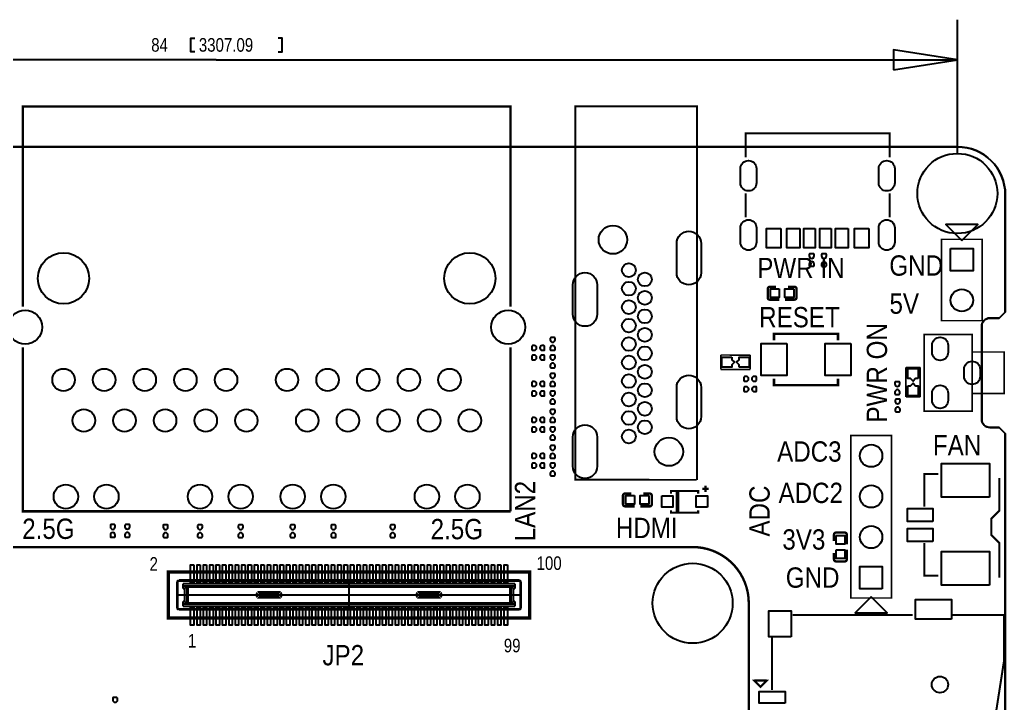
# Model space of a CAD drawing. Extents: x -5.9 to 88.8, y -7.5 to 73.4.
# Drawn here: x 27.2 to 88.8, y 30.6 to 73.4 of the extents above; entities that cross this region are included whole.
import ezdxf

# ---------------------------------------------------------------- set-up
doc = ezdxf.new("R2010")
doc.units = 0
for name, color, linetype in [('BG_DIMENSION', 85, 'CONTINUOUS'), ('BG_OUTLINE', 5, 'CONTINUOUS'), ('BG_SILKSCREEN_TOP', 142, 'CONTINUOUS'), ('PG_SILKSCREEN_TOP', 7, 'CONTINUOUS'), ('PIN_TOP', 96, 'CONTINUOUS')]:
    doc.layers.add(name, color=color, linetype=linetype)

msp = doc.modelspace()

# ---------------------------------------------------------------- linework, layer by layer
at = {"layer": 'BG_DIMENSION'}
for points in [[(85.803689, 65.002588), (85.803689, 73.36315)], [(38.130988, 71.363154), (37.881001, 71.363154), (37.881001, 72.213165), (38.130988, 72.213165)], [(43.348986, 71.363154), (43.598973, 71.363154), (43.598973, 72.213165), (43.348986, 72.213165)], [(81.803697, 70.238163), (85.803689, 70.863155), (81.803697, 71.488148), (81.803697, 70.238163)], [(39.463472, 70.863155), (1.803705, 70.863155)], [(39.463472, 70.863155), (85.803689, 70.863155)]]:
    msp.add_lwpolyline(points, dxfattribs=at)
at = {"layer": 'BG_OUTLINE'}
for points in [[(1.802994, -0.575996), (41.801009, -0.575996), (45.814005, -0.575996), (85.803994, -0.575996, 0.414214), (88.800991, 2.421001), (88.800991, 7.530795), (88.419991, 7.911795), (87.839017, 7.911795, -0.414214), (87.331017, 8.419795), (87.331017, 14.235786, -0.414214), (87.839017, 14.743786), (88.419991, 14.743786), (88.800991, 15.124786), (88.800991, 47.49988), (88.419991, 47.88088), (87.834597, 47.88088, -0.414214), (87.326597, 48.38888), (87.326597, 54.20487, -0.414214), (87.834597, 54.71287), (88.419991, 54.71287), (88.800991, 55.09387), (88.800991, 62.422989, 0.414176), (85.803994, 65.420011), (1.802994, 65.420011, 0.414175)], [(85.803994, 65.420011, -0.414176), (88.800991, 62.422989)], [(87.834597, 54.71287, 0.414214), (87.326597, 54.20487)], [(87.326597, 48.38888, 0.414214), (87.834597, 47.88088)]]:
    msp.add_lwpolyline(points, format="xyb", dxfattribs=at)
for points in [[(1.802994, 65.420011), (85.803994, 65.420011)], [(88.800991, 62.422989), (88.800991, 55.09387), (88.419991, 54.71287), (87.834597, 54.71287)], [(87.326597, 54.20487), (87.326597, 48.38888)], [(87.834597, 47.88088), (88.419991, 47.88088), (88.800991, 47.49988), (88.800991, 15.124786), (88.419991, 14.743786), (87.839017, 14.743786)]]:
    msp.add_lwpolyline(points, dxfattribs=at)
at = {"layer": 'PG_SILKSCREEN_TOP'}
for points, const_width in [([(57.872503, 55.431004), (57.872503, 67.939006), (27.372488, 67.939006), (27.372488, 55.431004)], 0.150012), ([(69.528411, 44.60179), (69.528411, 67.95709), (61.925708, 67.95709), (61.925708, 44.612204), (69.514212, 44.606388)], 0.119888), ([(81.566004, 64.758291), (81.566004, 66.258288), (72.565997, 66.258288), (72.565997, 64.758291)], 0.127), ([(72.565997, 61.008311), (72.565997, 62.508308)], 0.127), ([(81.566004, 61.008311), (81.566004, 62.508308)], 0.127), ([(69.528411, 61.201706), (69.528411, 44.60179)], 0.119888), ([(87.355223, 59.635517), (87.355223, 54.555517), (84.815223, 54.555517), (84.815223, 59.635517), (87.355223, 59.635517)], 0.099111), ([(74.07562, 56.667705), (74.473206, 56.667705)], 0.150012), ([(75.621413, 56.667705), (75.223726, 56.667705)], 0.150012), ([(73.94862, 55.994402), (73.94862, 56.540705)], 0.150012), ([(75.748413, 56.540705), (75.748413, 55.994402)], 0.150012), ([(74.07562, 55.867402), (74.673206, 55.867402)], 0.150012), ([(75.621413, 55.867402), (75.023726, 55.867402)], 0.150012), ([(78.342363, 53.329789), (78.342363, 53.729788), (74.342371, 53.729788), (74.342371, 53.329789)], 0.150089), ([(86.722737, 48.89688), (86.722737, 53.69687), (83.722743, 53.69687), (83.722743, 48.89688), (86.722737, 48.89688)], 0.100101), ([(27.372488, 52.891004), (27.372488, 42.639005), (57.872503, 42.639005)], 0.150012), ([(57.872503, 42.639005), (57.872503, 52.891004)], 0.150012), ([(71.011567, 52.407388), (71.011567, 51.507212)], 0.100101), ([(72.853372, 52.404289), (71.014361, 52.406906)], 0.100101), ([(72.856166, 51.507212), (72.856166, 52.407388)], 0.100101), ([(86.722737, 49.996877), (88.722733, 49.996877), (88.722733, 52.596872), (86.722737, 52.596872)], 0.100101), ([(71.009256, 51.507695), (72.858478, 51.507695)], 0.100101), ([(83.484263, 51.634644), (82.584087, 51.634644)], 0.100101), ([(82.584569, 51.636955), (82.584569, 49.787734)], 0.100101), ([(83.481164, 49.792839), (83.48378, 51.63185)], 0.100101), ([(78.342363, 50.929997), (78.342363, 50.529998), (74.342371, 50.529998), (74.342371, 50.929997)], 0.150089), ([(82.584087, 49.790045), (83.484263, 49.790045)], 0.100101), ([(57.872503, 42.999), (57.872503, 47.049004)], 0.150012), ([(79.141676, 37.219712), (79.141676, 47.379712), (81.681676, 47.379712), (81.681676, 37.219712), (79.141676, 37.219712)], 0.1), ([(83.731913, 42.937608), (83.731913, 44.969608), (84.620913, 44.969608)], 0.127), ([(88.430913, 38.492608), (88.430913, 40.651608), (87.922913, 41.159608), (87.922913, 42.175608), (88.430913, 42.683608), (88.430913, 44.715608)], 0.127), ([(65.027099, 43.750306), (65.42471, 43.750306)], 0.150012), ([(66.572892, 43.750306), (66.175204, 43.750306)], 0.150012), ([(67.899991, 43.750001), (67.899991, 43.899988), (69.599988, 43.899988), (69.599988, 43.750001)], 0.127), ([(68.250003, 43.850001), (68.250003, 42.599991), (68.350003, 42.599991), (68.350003, 43.850001), (68.250003, 43.850001)], 0.127), ([(69.85, 44.050001), (70.249999, 44.050001)], 0.150012), ([(70.05, 43.850001), (70.05, 44.25)], 0.150012), ([(64.900099, 43.077003), (64.900099, 43.623306)], 0.150012), ([(66.699892, 43.623306), (66.699892, 43.077003)], 0.150012), ([(65.027099, 42.950003), (65.62471, 42.950003)], 0.150012), ([(66.572892, 42.950003), (65.975205, 42.950003)], 0.150012), ([(69.599988, 42.699991), (69.599988, 42.550004), (67.899991, 42.550004), (67.899991, 42.699991)], 0.127), ([(78.219376, 41.308604), (78.765679, 41.308604)], 0.150012), ([(78.092376, 41.181604), (78.092376, 40.783916)], 0.150012), ([(78.892679, 41.181604), (78.892679, 40.583917)], 0.150012), ([(83.731913, 40.651608), (83.731913, 38.619608), (84.620913, 38.619608)], 0.127), ([(21.263, 40.404009), (69.263006, 40.404009)], 0.150012), ([(78.092376, 39.635811), (78.092376, 40.033397)], 0.150012), ([(78.892679, 39.635811), (78.892679, 40.233397)], 0.150012), ([(78.765679, 39.508811), (78.219376, 39.508811)], 0.150012), ([(59.070011, 38.850011), (59.070011, 35.970007), (36.470006, 35.970007), (36.470006, 38.850011), (59.070011, 38.850011)], 0.2), ([(37.010111, 38.235001), (37.060099, 38.284988)], 0.127), ([(37.010111, 38.235001), (37.010111, 36.584992)], 0.127), ([(37.060099, 38.284988), (37.109908, 38.335102)], 0.127), ([(37.060099, 36.535004), (37.060099, 38.284988)], 0.127), ([(37.060099, 38.284988), (58.479893, 38.284988)], 0.127), ([(58.430109, 38.335102), (37.109908, 38.335102)], 0.127), ([(47.770009, 38.335102), (47.770009, 36.48489)], 0.127), ([(58.430109, 38.335102), (58.479893, 38.284988)], 0.127), ([(58.479893, 38.284988), (58.479893, 36.535004)], 0.127), ([(58.479893, 38.284988), (58.529906, 38.235001)], 0.127), ([(58.529906, 38.235001), (58.529906, 36.584992)], 0.127), ([(58.140092, 38.124994), (37.3999, 38.124994)], 0.127), ([(37.3999, 37.810008), (37.3999, 38.124994)], 0.127), ([(37.3999, 37.974905), (58.140092, 37.974905)], 0.127), ([(37.3999, 37.810008), (37.500001, 37.810008)], 0.127), ([(37.500001, 37.01001), (37.500001, 37.810008)], 0.127), ([(37.534799, 37.810008), (37.500001, 37.810008)], 0.127), ([(37.534799, 37.974905), (37.534799, 37.810008)], 0.127), ([(37.639701, 37.974905), (37.639498, 37.974905)], 0.127), ([(37.640209, 37.974905), (37.639701, 37.974905)], 0.127), ([(37.640489, 37.974905), (37.640209, 37.974905)], 0.127), ([(37.640692, 37.9746), (37.640489, 37.974905)], 0.127), ([(37.640997, 37.974397), (37.640692, 37.9746)], 0.127), ([(37.6412, 37.974092), (37.640997, 37.974397)], 0.127), ([(37.6412, 36.8459), (37.6412, 37.974092)], 0.127), ([(37.643994, 37.971298), (37.6412, 37.974092)], 0.127), ([(37.648388, 37.967006), (37.643994, 37.971298)], 0.127), ([(37.654408, 37.96091), (37.648388, 37.967006)], 0.127), ([(37.661799, 37.953594), (37.654408, 37.96091)], 0.127), ([(37.670511, 37.944908), (37.661799, 37.953594)], 0.127), ([(37.679808, 37.93551), (37.670511, 37.944908)], 0.127), ([(37.689993, 37.9254), (37.679808, 37.93551)], 0.127), ([(37.700407, 37.915012), (37.689993, 37.9254)], 0.127), ([(37.700407, 37.915012), (57.83961, 37.915012)], 0.127), ([(37.700407, 36.905006), (37.700407, 37.915012)], 0.127), ([(43.461407, 37.58499), (42.078402, 37.58499)], 0.127), ([(52.078611, 37.58499), (53.46159, 37.58499)], 0.127), ([(57.83961, 37.915012), (57.849999, 37.9254)], 0.127), ([(57.83961, 37.915012), (57.83961, 36.905006)], 0.127), ([(57.849999, 37.9254), (57.860209, 37.93551)], 0.127), ([(57.860209, 37.93551), (57.869506, 37.944908)], 0.127), ([(57.869506, 37.944908), (57.878193, 37.953594)], 0.127), ([(57.878193, 37.953594), (57.885609, 37.96091)], 0.127), ([(57.885609, 37.96091), (57.891604, 37.967006)], 0.127), ([(57.891604, 37.967006), (57.895998, 37.971298)], 0.127), ([(57.895998, 37.971298), (57.898792, 37.974092)], 0.127), ([(57.898995, 37.974397), (57.898792, 37.974092)], 0.127), ([(57.898792, 37.974092), (57.898792, 36.8459)], 0.127), ([(57.8993, 37.9746), (57.898995, 37.974397)], 0.127), ([(57.899503, 37.974905), (57.8993, 37.9746)], 0.127), ([(57.899808, 37.974905), (57.899503, 37.974905)], 0.127), ([(57.900291, 37.974905), (57.899808, 37.974905)], 0.127), ([(57.900494, 37.974905), (57.900291, 37.974905)], 0.127), ([(58.005193, 37.810008), (58.005193, 37.974905)], 0.127), ([(58.005193, 37.810008), (58.039991, 37.810008)], 0.127), ([(58.039991, 37.810008), (58.039991, 37.01001)], 0.127), ([(58.039991, 37.810008), (58.140092, 37.810008)], 0.127), ([(58.140092, 37.810008), (58.140092, 38.124994)], 0.127), ([(58.479893, 37.410009), (37.010111, 37.410009)], 0.127), ([(37.500001, 37.01001), (37.3999, 37.01001)], 0.127), ([(37.3999, 36.694999), (37.3999, 37.01001)], 0.127), ([(37.500001, 37.01001), (37.534799, 37.01001)], 0.127), ([(37.534799, 37.01001), (37.534799, 36.845088)], 0.127), ([(43.461407, 37.235003), (42.078402, 37.235003)], 0.127), ([(42.127399, 37.459996), (43.412588, 37.459996)], 0.127), ([(42.127399, 37.359996), (43.412588, 37.359996)], 0.127), ([(52.078611, 37.235003), (53.46159, 37.235003)], 0.127), ([(53.412593, 37.459996), (52.127404, 37.459996)], 0.127), ([(53.412593, 37.359996), (52.127404, 37.359996)], 0.127), ([(58.005193, 37.01001), (58.005193, 36.845088)], 0.127), ([(58.005193, 37.01001), (58.039991, 37.01001)], 0.127), ([(58.039991, 37.01001), (58.140092, 37.01001)], 0.127), ([(58.140092, 37.01001), (58.140092, 36.694999)], 0.127), ([(72.762999, 36.90399), (72.762999, 3.904005)], 0.150012), ([(37.010111, 36.584992), (37.060099, 36.535004)], 0.127), ([(37.060099, 36.535004), (58.479893, 36.535004)], 0.127), ([(37.109908, 36.48489), (37.060099, 36.535004)], 0.127), ([(58.430109, 36.48489), (37.109908, 36.48489)], 0.127), ([(37.3999, 36.845088), (58.140092, 36.845088)], 0.127), ([(37.3999, 36.694999), (58.140092, 36.694999)], 0.127), ([(37.639498, 36.845088), (37.639701, 36.845088)], 0.127), ([(37.639701, 36.845088), (37.640209, 36.845088)], 0.127), ([(37.640209, 36.845088), (37.640489, 36.845088)], 0.127), ([(37.640489, 36.845088), (37.640692, 36.845392)], 0.127), ([(37.640692, 36.845392), (37.640997, 36.845596)], 0.127), ([(37.640997, 36.845596), (37.6412, 36.8459)], 0.127), ([(37.643994, 36.848694), (37.6412, 36.8459)], 0.127), ([(37.648388, 36.853012), (37.643994, 36.848694)], 0.127), ([(37.654408, 36.859108), (37.648388, 36.853012)], 0.127), ([(37.661799, 36.866398), (37.654408, 36.859108)], 0.127), ([(37.670511, 36.87511), (37.661799, 36.866398)], 0.127), ([(37.679808, 36.884508), (37.670511, 36.87511)], 0.127), ([(37.689993, 36.894592), (37.679808, 36.884508)], 0.127), ([(37.700407, 36.905006), (37.689993, 36.894592)], 0.127), ([(37.700407, 36.905006), (57.83961, 36.905006)], 0.127), ([(57.83961, 36.905006), (57.849999, 36.894592)], 0.127), ([(57.849999, 36.894592), (57.860209, 36.884508)], 0.127), ([(57.860209, 36.884508), (57.869506, 36.87511)], 0.127), ([(57.869506, 36.87511), (57.878193, 36.866398)], 0.127), ([(57.878193, 36.866398), (57.885609, 36.859108)], 0.127), ([(57.885609, 36.859108), (57.891604, 36.853012)], 0.127), ([(57.891604, 36.853012), (57.895998, 36.848694)], 0.127), ([(57.895998, 36.848694), (57.898792, 36.8459)], 0.127), ([(57.898792, 36.8459), (57.898995, 36.845596)], 0.127), ([(57.898995, 36.845596), (57.8993, 36.845392)], 0.127), ([(57.8993, 36.845392), (57.899503, 36.845088)], 0.127), ([(57.899503, 36.845088), (57.899808, 36.845088)], 0.127), ([(57.899808, 36.845088), (57.900291, 36.845088)], 0.127), ([(57.900291, 36.845088), (57.900494, 36.845088)], 0.127), ([(58.479893, 36.535004), (58.430109, 36.48489)], 0.127), ([(58.479893, 36.535004), (58.529906, 36.584992)], 0.127), ([(83.017208, 36.159999), (75.516588, 36.159999)], 0.127), ([(88.716993, 36.159999), (85.516593, 36.159999)], 0.127), ([(85.615704, 21.36201), (88.016004, 21.36201), (88.016004, 28.761004), (88.716993, 33.26191), (88.716993, 36.159999)], 0.127), ([(74.216108, 34.76051), (74.216108, 31.460999)], 0.127), ([(73.496195, 31.673089), (73.877195, 32.054089), (73.115195, 32.054089), (73.496195, 31.673089)], 0.127)]:
    msp.add_lwpolyline(points, dxfattribs=dict(at, const_width=const_width))
for points in [[(86.085223, 59.564422), (87.086008, 60.565132), (85.084412, 60.565132)], [(80.411676, 37.289715), (79.411678, 36.289717), (81.411674, 36.289717)], [(73.496195, 31.673089), (73.877195, 32.054089), (73.115195, 32.054089)]]:
    msp.add_lwpolyline(points, close=True, dxfattribs=at)
for points, const_width in [([(73.94862, 56.540705, -0.414253), (74.07562, 56.667705)], 0.150012), ([(75.621413, 56.667705, -0.414253), (75.748413, 56.540705)], 0.150012), ([(74.07562, 55.867402, -0.414331), (73.94862, 55.994402)], 0.150012), ([(75.748413, 55.994402, -0.414331), (75.621413, 55.867402)], 0.150012), ([(64.900099, 43.623306, -0.414242), (65.027099, 43.750306)], 0.150012), ([(66.572892, 43.750306, -0.414256), (66.699892, 43.623306)], 0.150012), ([(65.027099, 42.950003, -0.414327), (64.900099, 43.077003)], 0.150012), ([(66.699892, 43.077003, -0.414341), (66.572892, 42.950003)], 0.150012), ([(78.092376, 41.181604, -0.414253), (78.219376, 41.308604)], 0.150012), ([(78.765679, 41.308604, -0.414331), (78.892679, 41.181604)], 0.150012), ([(69.263006, 40.404009, -0.414219), (72.762999, 36.90399)], 0.150012), ([(78.219376, 39.508811, -0.414253), (78.092376, 39.635811)], 0.150012), ([(78.892679, 39.635811, -0.414331), (78.765679, 39.508811)], 0.150012), ([(42.035197, 37.560098, 0.268084), (42.035197, 37.259895)], 0.127), ([(42.078402, 37.58499, 0.125804), (42.054501, 37.578894)], 0.127), ([(43.485511, 37.578894, 0.126259), (43.461407, 37.58499)], 0.127), ([(43.50479, 37.259895, 0.26811), (43.50479, 37.560098)], 0.127), ([(52.035202, 37.560098, 0.268105), (52.035202, 37.259895)], 0.127), ([(52.078611, 37.58499, 0.126266), (52.054506, 37.578894)], 0.127), ([(53.485491, 37.578894, 0.125808), (53.46159, 37.58499)], 0.127), ([(53.504795, 37.259895, 0.268089), (53.504795, 37.560098)], 0.127), ([(42.054501, 37.241099, 0.125792), (42.078402, 37.235003)], 0.127), ([(42.127399, 37.459996, 0.14596), (42.127399, 37.359996)], 0.127), ([(43.412588, 37.359996, 0.145984), (43.412588, 37.459996)], 0.127), ([(43.461407, 37.235003, 0.126247), (43.485511, 37.241099)], 0.127), ([(52.054506, 37.241099, 0.126254), (52.078611, 37.235003)], 0.127), ([(52.127404, 37.459996, 0.145979), (52.127404, 37.359996)], 0.127), ([(53.412593, 37.359996, 0.145964), (53.412593, 37.459996)], 0.127), ([(53.46159, 37.235003, 0.125795), (53.485491, 37.241099)], 0.127)]:
    msp.add_lwpolyline(points, format="xyb", dxfattribs=dict(at, const_width=const_width))
at = {"layer": 'PIN_TOP'}
for points in [[(72.245982, 63.158307), (72.245982, 64.058305, -1), (73.24598, 64.058305), (73.24598, 63.158307, -1)], [(80.885995, 63.158307), (80.885995, 64.058305, -1), (81.885993, 64.058305), (81.885993, 63.158307, -1)], [(72.245982, 59.458314), (72.245982, 60.358312, -1), (73.24598, 60.358312), (73.24598, 59.458314, -1)], [(80.885995, 59.458314), (80.885995, 60.358312, -1), (81.885993, 60.358312), (81.885993, 59.458314, -1)], [(68.256201, 57.550507), (68.256201, 59.379307, -1), (69.780201, 59.379307), (69.780201, 57.550507, -1)], [(76.847421, 58.59714), (76.847421, 58.69874, 0.375947), (76.799008, 58.741132), (76.583108, 58.741132, 0.364938), (76.547396, 58.69874), (76.547396, 58.59714, 0.999502)], [(77.614983, 58.59272), (77.614983, 58.69432, 0.375947), (77.566571, 58.736713), (77.350671, 58.736713, 0.364938), (77.314958, 58.69432), (77.314958, 58.59272, 0.999502)], [(76.547396, 58.096963), (76.547396, 57.995363, 0.375947), (76.595808, 57.95297), (76.811708, 57.95297, 0.364938), (76.847421, 57.995363), (76.847421, 58.096963, 0.999502)], [(77.314958, 58.092543), (77.314958, 57.990943, 0.375947), (77.363371, 57.948551), (77.579271, 57.948551, 0.364938), (77.614983, 57.990943), (77.614983, 58.092543, 0.999502)], [(61.761395, 54.963492), (61.761395, 56.792292, -1), (63.285395, 56.792292), (63.285395, 54.963492, -1)], [(59.349919, 53.000021), (59.248319, 53.000021, 0.375947), (59.205927, 52.951609), (59.205927, 52.735709, 0.364938), (59.248319, 52.699996), (59.349919, 52.699996, 0.999502)], [(59.850096, 52.699996), (59.951696, 52.699996, 0.375947), (59.994089, 52.748409), (59.994089, 52.964309, 0.364938), (59.951696, 53.000021), (59.850096, 53.000021, 0.999502)], [(60.650018, 53.350084), (60.650018, 53.451684, 0.375947), (60.601606, 53.494076), (60.385706, 53.494076, 0.364938), (60.349994, 53.451684), (60.349994, 53.350084, 0.999502)], [(60.349994, 52.849907), (60.349994, 52.748307, 0.375947), (60.398406, 52.705914), (60.614306, 52.705914, 0.364938), (60.650018, 52.748307), (60.650018, 52.849907, 0.999502)], [(85.22274, 53.02203), (85.22274, 52.571917, -1), (84.222742, 52.571917), (84.222742, 53.02203, -1)], [(59.349919, 52.400022), (59.248319, 52.400022, 0.375947), (59.205927, 52.35161), (59.205927, 52.13571, 0.364938), (59.248319, 52.099997), (59.349919, 52.099997, 0.999502)], [(59.850096, 52.099997), (59.951696, 52.099997, 0.375947), (59.994089, 52.14841), (59.994089, 52.36431, 0.364938), (59.951696, 52.400022), (59.850096, 52.400022, 0.999502)], [(60.650018, 52.250086), (60.650018, 52.351686, 0.375947), (60.601606, 52.394079), (60.385706, 52.394079, 0.364938), (60.349994, 52.351686), (60.349994, 52.250086, 0.999502)], [(60.349994, 51.749909), (60.349994, 51.648309, 0.375947), (60.398406, 51.605917), (60.614306, 51.605917, 0.364938), (60.650018, 51.648309), (60.650018, 51.749909, 0.999502)], [(87.222736, 51.521931), (87.222736, 51.071818, -1), (86.222738, 51.071818), (86.222738, 51.521931, -1)], [(60.650018, 51.100101), (60.650018, 51.201701, 0.375947), (60.601606, 51.244094), (60.385706, 51.244094, 0.364938), (60.349994, 51.201701), (60.349994, 51.100101, 0.999502)], [(68.256201, 48.555605), (68.256201, 50.384405, -1), (69.780201, 50.384405), (69.780201, 48.555605, -1)], [(59.349919, 50.750013), (59.248319, 50.750013, 0.375947), (59.205927, 50.7016), (59.205927, 50.4857, 0.364938), (59.248319, 50.449988), (59.349919, 50.449988, 0.999502)], [(59.850096, 50.449988), (59.951696, 50.449988, 0.375947), (59.994089, 50.4984), (59.994089, 50.7143, 0.364938), (59.951696, 50.750013), (59.850096, 50.750013, 0.999502)], [(60.349994, 50.599924), (60.349994, 50.498324, 0.375947), (60.398406, 50.455932), (60.614306, 50.455932, 0.364938), (60.650018, 50.498324), (60.650018, 50.599924, 0.999502)], [(72.600033, 51.0683), (72.498433, 51.0683, 0.375947), (72.45604, 51.019888), (72.45604, 50.803988, 0.364938), (72.498433, 50.768275), (72.600033, 50.768275, 0.999502)], [(73.100209, 50.768275), (73.201809, 50.768275, 0.375947), (73.244202, 50.816688), (73.244202, 51.032588, 0.364938), (73.201809, 51.0683), (73.100209, 51.0683, 0.999502)], [(82.204128, 50.593142), (82.204128, 50.694742, 0.375947), (82.155716, 50.737135), (81.939816, 50.737135, 0.364938), (81.904103, 50.694742), (81.904103, 50.593142, 0.999502)], [(59.349919, 50.150014), (59.248319, 50.150014, 0.375947), (59.205927, 50.101602), (59.205927, 49.885702, 0.364938), (59.248319, 49.849989), (59.349919, 49.849989, 0.999502)], [(59.850096, 49.849989), (59.951696, 49.849989, 0.375947), (59.994089, 49.898402), (59.994089, 50.114302, 0.364938), (59.951696, 50.150014), (59.850096, 50.150014, 0.999502)], [(60.650018, 50.000078), (60.650018, 50.101678, 0.375947), (60.601606, 50.14407), (60.385706, 50.14407, 0.364938), (60.349994, 50.101678), (60.349994, 50.000078, 0.999502)], [(72.607145, 50.422023), (72.505545, 50.422023, 0.375947), (72.463152, 50.37361), (72.463152, 50.15771, 0.364938), (72.505545, 50.121998), (72.607145, 50.121998, 0.999502)], [(73.107321, 50.121998), (73.208921, 50.121998, 0.375947), (73.251314, 50.17041), (73.251314, 50.38631, 0.364938), (73.208921, 50.422023), (73.107321, 50.422023, 0.999502)], [(81.904103, 50.092966), (81.904103, 49.991366, 0.375947), (81.952516, 49.948973), (82.168416, 49.948973, 0.364938), (82.204128, 49.991366), (82.204128, 50.092966, 0.999502)], [(85.22274, 50.021833), (85.22274, 49.571719, -1), (84.222742, 49.571719), (84.222742, 50.021833, -1)], [(60.349994, 49.499901), (60.349994, 49.398301, 0.375947), (60.398406, 49.355908), (60.614306, 49.355908, 0.364938), (60.650018, 49.398301), (60.650018, 49.499901, 0.999502)], [(82.218352, 49.506581), (82.218352, 49.608181, 0.375947), (82.16994, 49.650574), (81.95404, 49.650574, 0.364938), (81.918327, 49.608181), (81.918327, 49.506581, 0.999502)], [(60.650018, 48.850093), (60.650018, 48.951693, 0.375947), (60.601606, 48.994085), (60.385706, 48.994085, 0.364938), (60.349994, 48.951693), (60.349994, 48.850093, 0.999502)], [(81.918327, 49.006404), (81.918327, 48.904804, 0.375947), (81.96674, 48.862412), (82.18264, 48.862412, 0.364938), (82.218352, 48.904804), (82.218352, 49.006404, 0.999502)], [(59.349919, 48.500005), (59.248319, 48.500005, 0.375947), (59.205927, 48.451592), (59.205927, 48.235692, 0.364938), (59.248319, 48.19998), (59.349919, 48.19998, 0.999502)], [(59.850096, 48.19998), (59.951696, 48.19998, 0.375947), (59.994089, 48.248392), (59.994089, 48.464292, 0.364938), (59.951696, 48.500005), (59.850096, 48.500005, 0.999502)], [(60.349994, 48.349916), (60.349994, 48.248316, 0.375947), (60.398406, 48.205923), (60.614306, 48.205923, 0.364938), (60.650018, 48.248316), (60.650018, 48.349916, 0.999502)], [(59.349919, 47.900006), (59.248319, 47.900006, 0.375947), (59.205927, 47.851593), (59.205927, 47.635693, 0.364938), (59.248319, 47.599981), (59.349919, 47.599981, 0.999502)], [(59.850096, 47.599981), (59.951696, 47.599981, 0.375947), (59.994089, 47.648393), (59.994089, 47.864293, 0.364938), (59.951696, 47.900006), (59.850096, 47.900006, 0.999502)], [(60.650018, 47.750095), (60.650018, 47.851695, 0.375947), (60.601606, 47.894088), (60.385706, 47.894088, 0.364938), (60.349994, 47.851695), (60.349994, 47.750095, 0.999502)], [(61.761599, 45.449896), (61.761599, 47.278696, -1), (63.285599, 47.278696), (63.285599, 45.449896, -1)], [(60.349994, 47.249918), (60.349994, 47.148318, 0.375947), (60.398406, 47.105926), (60.614306, 47.105926, 0.364938), (60.650018, 47.148318), (60.650018, 47.249918, 0.999502)], [(59.349919, 46.250022), (59.248319, 46.250022, 0.375947), (59.205927, 46.201609), (59.205927, 45.985709, 0.364938), (59.248319, 45.949997), (59.349919, 45.949997, 0.999502)], [(59.850096, 45.949997), (59.951696, 45.949997, 0.375947), (59.994089, 45.998409), (59.994089, 46.214309, 0.364938), (59.951696, 46.250022), (59.850096, 46.250022, 0.999502)], [(60.650018, 46.600085), (60.650018, 46.701685, 0.375947), (60.601606, 46.744077), (60.385706, 46.744077, 0.364938), (60.349994, 46.701685), (60.349994, 46.600085, 0.999502)], [(60.349994, 46.099908), (60.349994, 45.998308, 0.375947), (60.398406, 45.955915), (60.614306, 45.955915, 0.364938), (60.650018, 45.998308), (60.650018, 46.099908, 0.999502)], [(59.349919, 45.650023), (59.248319, 45.650023, 0.375947), (59.205927, 45.601611), (59.205927, 45.385711, 0.364938), (59.248319, 45.349998), (59.349919, 45.349998, 0.999502)], [(59.850096, 45.349998), (59.951696, 45.349998, 0.375947), (59.994089, 45.398411), (59.994089, 45.614311, 0.364938), (59.951696, 45.650023), (59.850096, 45.650023, 0.999502)], [(60.650018, 45.500087), (60.650018, 45.601687, 0.375947), (60.601606, 45.644079), (60.385706, 45.644079, 0.364938), (60.349994, 45.601687), (60.349994, 45.500087, 0.999502)], [(60.349994, 44.99991), (60.349994, 44.89831, 0.375947), (60.398406, 44.855917), (60.614306, 44.855917, 0.364938), (60.650018, 44.89831), (60.650018, 44.99991, 0.999502)], [(33.149438, 41.662299), (33.149438, 41.763899, 0.375947), (33.101026, 41.806292), (32.885126, 41.806292, 0.364938), (32.849414, 41.763899), (32.849414, 41.662299, 0.999502)], [(32.849414, 41.162122), (32.849414, 41.060522, 0.375947), (32.897826, 41.01813), (33.113726, 41.01813, 0.364938), (33.149438, 41.060522), (33.149438, 41.162122, 0.999502)], [(34.062137, 41.672891), (34.062137, 41.774491, 0.375947), (34.013724, 41.816884), (33.797824, 41.816884, 0.364938), (33.762112, 41.774491), (33.762112, 41.672891, 0.999502)], [(33.762112, 41.172714), (33.762112, 41.071114, 0.375947), (33.810524, 41.028722), (34.026424, 41.028722, 0.364938), (34.062137, 41.071114), (34.062137, 41.172714, 0.999502)], [(36.450016, 41.650082), (36.450016, 41.751682, 0.375947), (36.401604, 41.794074), (36.185704, 41.794074, 0.364938), (36.149991, 41.751682), (36.149991, 41.650082, 0.999502)], [(36.149991, 41.149905), (36.149991, 41.048305, 0.375947), (36.198404, 41.005912), (36.414304, 41.005912, 0.364938), (36.450016, 41.048305), (36.450016, 41.149905, 0.999502)], [(38.600024, 41.650082), (38.600024, 41.751682, 0.375947), (38.551612, 41.794074), (38.335712, 41.794074, 0.364938), (38.3, 41.751682), (38.3, 41.650082, 0.999502)], [(38.3, 41.149905), (38.3, 41.048305, 0.375947), (38.348412, 41.005912), (38.564312, 41.005912, 0.364938), (38.600024, 41.048305), (38.600024, 41.149905, 0.999502)], [(41.150007, 41.650082), (41.150007, 41.751682, 0.375947), (41.101594, 41.794074), (40.885694, 41.794074, 0.364938), (40.849982, 41.751682), (40.849982, 41.650082, 0.999502)], [(40.849982, 41.149905), (40.849982, 41.048305, 0.375947), (40.898394, 41.005912), (41.114294, 41.005912, 0.364938), (41.150007, 41.048305), (41.150007, 41.149905, 0.999502)], [(44.400013, 41.650082), (44.400013, 41.751682, 0.375947), (44.3516, 41.794074), (44.1357, 41.794074, 0.364938), (44.099988, 41.751682), (44.099988, 41.650082, 0.999502)], [(44.099988, 41.149905), (44.099988, 41.048305, 0.375947), (44.1484, 41.005912), (44.3643, 41.005912, 0.364938), (44.400013, 41.048305), (44.400013, 41.149905, 0.999502)], [(46.95002, 41.650082), (46.95002, 41.751682, 0.375947), (46.901608, 41.794074), (46.685708, 41.794074, 0.364938), (46.649996, 41.751682), (46.649996, 41.650082, 0.999502)], [(46.649996, 41.149905), (46.649996, 41.048305, 0.375947), (46.698408, 41.005912), (46.914308, 41.005912, 0.364938), (46.95002, 41.048305), (46.95002, 41.149905, 0.999502)], [(50.650013, 41.650082), (50.650013, 41.751682, 0.375947), (50.601601, 41.794074), (50.385701, 41.794074, 0.364938), (50.349988, 41.751682), (50.349988, 41.650082, 0.999502)], [(50.349988, 41.149905), (50.349988, 41.048305, 0.375947), (50.398401, 41.005912), (50.614301, 41.005912, 0.364938), (50.650013, 41.048305), (50.650013, 41.149905, 0.999502)], [(33.30001, 30.850078), (33.30001, 30.951678, 0.375947), (33.251597, 30.994071), (33.035697, 30.994071, 0.364938), (32.999985, 30.951678), (32.999985, 30.850078, 0.999502)]]:
    msp.add_lwpolyline(points, format="xyb", close=True, dxfattribs=at)
for points in [[(74.76598, 60.308312), (74.76598, 59.108315), (73.865981, 59.108315), (73.865981, 60.308312)], [(75.945975, 60.308312), (75.945975, 59.108315), (75.145976, 59.108315), (75.145976, 60.308312)], [(76.915988, 60.308312), (76.915988, 59.108315), (76.215989, 59.108315), (76.215989, 60.308312)], [(77.915986, 60.308312), (77.915986, 59.108315), (77.215987, 59.108315), (77.215987, 60.308312)], [(78.985999, 60.308312), (78.985999, 59.108315), (78.186001, 59.108315), (78.186001, 60.308312)], [(80.265994, 60.308312), (80.265994, 59.108315), (79.365996, 59.108315), (79.365996, 60.308312)], [(85.385224, 59.065516), (86.785221, 59.065516), (86.785221, 57.665518), (85.385224, 57.665518)], [(74.673435, 56.542407), (74.673435, 55.992395), (74.123423, 55.992395), (74.123423, 56.542407)], [(75.573611, 56.542407), (75.573611, 55.992395), (75.023599, 55.992395), (75.023599, 56.542407)], [(75.142319, 53.129891), (75.142319, 51.129895), (73.542423, 51.129895), (73.542423, 53.129891)], [(79.142311, 53.129891), (79.142311, 51.129895), (77.542415, 51.129895), (77.542415, 53.129891)], [(71.710677, 52.275308), (71.710677, 52.116304), (71.869681, 51.9573), (71.710677, 51.798296), (71.710677, 51.639292), (71.075677, 51.639292), (71.075677, 52.275308)], [(72.157057, 51.639292), (72.157057, 51.798296), (71.998053, 51.9573), (72.157057, 52.116304), (72.157057, 52.275308), (72.792057, 52.275308), (72.792057, 51.639292)], [(83.352183, 50.935534), (83.193179, 50.935534), (83.034175, 50.77653), (82.875171, 50.935534), (82.716167, 50.935534), (82.716167, 51.570534), (83.352183, 51.570534)], [(82.716167, 50.489155), (82.875171, 50.489155), (83.034175, 50.648159), (83.193179, 50.489155), (83.352183, 50.489155), (83.352183, 49.854155), (82.716167, 49.854155)], [(87.812804, 43.529669), (84.81281, 43.529669), (84.81281, 45.629766), (87.812804, 45.629766)], [(65.624913, 43.625008), (65.624913, 43.074996), (65.074902, 43.074996), (65.074902, 43.625008)], [(66.525089, 43.625008), (66.525089, 43.074996), (65.975078, 43.074996), (65.975078, 43.625008)], [(67.324999, 43.600002), (68.024997, 43.600002), (68.024997, 42.900003), (67.324999, 42.900003)], [(70.175006, 42.900003), (69.475007, 42.900003), (69.475007, 43.600002), (70.175006, 43.600002)], [(84.278013, 42.009466), (82.677813, 42.009466), (82.677813, 42.809566), (84.278013, 42.809566)], [(84.278013, 40.759558), (82.677813, 40.759558), (82.677813, 41.559658), (84.278013, 41.559658)], [(78.217674, 41.133801), (78.767686, 41.133801), (78.767686, 40.58379), (78.217674, 40.58379)], [(78.217674, 40.233625), (78.767686, 40.233625), (78.767686, 39.683614), (78.217674, 39.683614)], [(87.812804, 38.029553), (84.81281, 38.029553), (84.81281, 40.12965), (87.812804, 40.12965)], [(38.069901, 39.300023), (38.069901, 38.16002), (37.869901, 38.16002), (37.869901, 39.300023)], [(38.4699, 39.300023), (38.4699, 38.16002), (38.269901, 38.16002), (38.269901, 39.300023)], [(38.869899, 39.300023), (38.869899, 38.16002), (38.6699, 38.16002), (38.6699, 39.300023)], [(39.269899, 39.300023), (39.269899, 38.16002), (39.069899, 38.16002), (39.069899, 39.300023)], [(39.669898, 39.300023), (39.669898, 38.16002), (39.469898, 38.16002), (39.469898, 39.300023)], [(40.069897, 39.300023), (40.069897, 38.16002), (39.869897, 38.16002), (39.869897, 39.300023)], [(40.469896, 39.300023), (40.469896, 38.16002), (40.269897, 38.16002), (40.269897, 39.300023)], [(40.869921, 39.300023), (40.869921, 38.16002), (40.669921, 38.16002), (40.669921, 39.300023)], [(41.26992, 39.300023), (41.26992, 38.16002), (41.06992, 38.16002), (41.06992, 39.300023)], [(41.669919, 39.300023), (41.669919, 38.16002), (41.46992, 38.16002), (41.46992, 39.300023)], [(42.069918, 39.300023), (42.069918, 38.16002), (41.869919, 38.16002), (41.869919, 39.300023)], [(42.469918, 39.300023), (42.469918, 38.16002), (42.269918, 38.16002), (42.269918, 39.300023)], [(42.869917, 39.300023), (42.869917, 38.16002), (42.669917, 38.16002), (42.669917, 39.300023)], [(43.269916, 39.300023), (43.269916, 38.16002), (43.069916, 38.16002), (43.069916, 39.300023)], [(43.669915, 39.300023), (43.669915, 38.16002), (43.469916, 38.16002), (43.469916, 39.300023)], [(44.069914, 39.300023), (44.069914, 38.16002), (43.869915, 38.16002), (43.869915, 39.300023)], [(44.469914, 39.300023), (44.469914, 38.16002), (44.269914, 38.16002), (44.269914, 39.300023)], [(44.869913, 39.300023), (44.869913, 38.16002), (44.669913, 38.16002), (44.669913, 39.300023)], [(45.269912, 39.300023), (45.269912, 38.16002), (45.069912, 38.16002), (45.069912, 39.300023)], [(45.669911, 39.300023), (45.669911, 38.16002), (45.469912, 38.16002), (45.469912, 39.300023)], [(46.06991, 39.300023), (46.06991, 38.16002), (45.869911, 38.16002), (45.869911, 39.300023)], [(46.46991, 39.300023), (46.46991, 38.16002), (46.26991, 38.16002), (46.26991, 39.300023)], [(46.869909, 39.300023), (46.869909, 38.16002), (46.669909, 38.16002), (46.669909, 39.300023)], [(47.269908, 39.300023), (47.269908, 38.16002), (47.069908, 38.16002), (47.069908, 39.300023)], [(47.669907, 39.300023), (47.669907, 38.16002), (47.469908, 38.16002), (47.469908, 39.300023)], [(48.069906, 39.300023), (48.069906, 38.16002), (47.869907, 38.16002), (47.869907, 39.300023)], [(48.469906, 39.300023), (48.469906, 38.16002), (48.269906, 38.16002), (48.269906, 39.300023)], [(48.869905, 39.300023), (48.869905, 38.16002), (48.669905, 38.16002), (48.669905, 39.300023)], [(49.269904, 39.300023), (49.269904, 38.16002), (49.069904, 38.16002), (49.069904, 39.300023)], [(49.669903, 39.300023), (49.669903, 38.16002), (49.469904, 38.16002), (49.469904, 39.300023)], [(50.069902, 39.300023), (50.069902, 38.16002), (49.869903, 38.16002), (49.869903, 39.300023)], [(50.469902, 39.300023), (50.469902, 38.16002), (50.269902, 38.16002), (50.269902, 39.300023)], [(50.869901, 39.300023), (50.869901, 38.16002), (50.669901, 38.16002), (50.669901, 39.300023)], [(51.2699, 39.300023), (51.2699, 38.16002), (51.0699, 38.16002), (51.0699, 39.300023)], [(51.669899, 39.300023), (51.669899, 38.16002), (51.4699, 38.16002), (51.4699, 39.300023)], [(52.069898, 39.300023), (52.069898, 38.16002), (51.869899, 38.16002), (51.869899, 39.300023)], [(52.469898, 39.300023), (52.469898, 38.16002), (52.269898, 38.16002), (52.269898, 39.300023)], [(52.869897, 39.300023), (52.869897, 38.16002), (52.669897, 38.16002), (52.669897, 39.300023)], [(53.269896, 39.300023), (53.269896, 38.16002), (53.069896, 38.16002), (53.069896, 39.300023)], [(53.669921, 39.300023), (53.669921, 38.16002), (53.469921, 38.16002), (53.469921, 39.300023)], [(54.06992, 39.300023), (54.06992, 38.16002), (53.86992, 38.16002), (53.86992, 39.300023)], [(54.469919, 39.300023), (54.469919, 38.16002), (54.269919, 38.16002), (54.269919, 39.300023)], [(54.869918, 39.300023), (54.869918, 38.16002), (54.669919, 38.16002), (54.669919, 39.300023)], [(55.269917, 39.300023), (55.269917, 38.16002), (55.069918, 38.16002), (55.069918, 39.300023)], [(55.669917, 39.300023), (55.669917, 38.16002), (55.469917, 38.16002), (55.469917, 39.300023)], [(56.069916, 39.300023), (56.069916, 38.16002), (55.869916, 38.16002), (55.869916, 39.300023)], [(56.469915, 39.300023), (56.469915, 38.16002), (56.269915, 38.16002), (56.269915, 39.300023)], [(56.869914, 39.300023), (56.869914, 38.16002), (56.669915, 38.16002), (56.669915, 39.300023)], [(57.269913, 39.300023), (57.269913, 38.16002), (57.069914, 38.16002), (57.069914, 39.300023)], [(57.669913, 39.300023), (57.669913, 38.16002), (57.469913, 38.16002), (57.469913, 39.300023)], [(81.111674, 37.789714), (79.711677, 37.789714), (79.711677, 39.189711), (81.111674, 39.189711)], [(85.432697, 35.900995), (83.1977, 35.900995), (83.1977, 37.119992), (85.432697, 37.119992)], [(38.069901, 36.659998), (38.069901, 35.519995), (37.869901, 35.519995), (37.869901, 36.659998)], [(38.4699, 36.659998), (38.4699, 35.519995), (38.269901, 35.519995), (38.269901, 36.659998)], [(38.869899, 36.659998), (38.869899, 35.519995), (38.6699, 35.519995), (38.6699, 36.659998)], [(39.269899, 36.659998), (39.269899, 35.519995), (39.069899, 35.519995), (39.069899, 36.659998)], [(39.669898, 36.659998), (39.669898, 35.519995), (39.469898, 35.519995), (39.469898, 36.659998)], [(40.069897, 36.659998), (40.069897, 35.519995), (39.869897, 35.519995), (39.869897, 36.659998)], [(40.469896, 36.659998), (40.469896, 35.519995), (40.269897, 35.519995), (40.269897, 36.659998)], [(40.869921, 36.659998), (40.869921, 35.519995), (40.669921, 35.519995), (40.669921, 36.659998)], [(41.26992, 36.659998), (41.26992, 35.519995), (41.06992, 35.519995), (41.06992, 36.659998)], [(41.669919, 36.659998), (41.669919, 35.519995), (41.46992, 35.519995), (41.46992, 36.659998)], [(42.069918, 36.659998), (42.069918, 35.519995), (41.869919, 35.519995), (41.869919, 36.659998)], [(42.469918, 36.659998), (42.469918, 35.519995), (42.269918, 35.519995), (42.269918, 36.659998)], [(42.869917, 36.659998), (42.869917, 35.519995), (42.669917, 35.519995), (42.669917, 36.659998)], [(43.269916, 36.659998), (43.269916, 35.519995), (43.069916, 35.519995), (43.069916, 36.659998)], [(43.669915, 36.659998), (43.669915, 35.519995), (43.469916, 35.519995), (43.469916, 36.659998)], [(44.069914, 36.659998), (44.069914, 35.519995), (43.869915, 35.519995), (43.869915, 36.659998)], [(44.469914, 36.659998), (44.469914, 35.519995), (44.269914, 35.519995), (44.269914, 36.659998)], [(44.869913, 36.659998), (44.869913, 35.519995), (44.669913, 35.519995), (44.669913, 36.659998)], [(45.269912, 36.659998), (45.269912, 35.519995), (45.069912, 35.519995), (45.069912, 36.659998)], [(45.669911, 36.659998), (45.669911, 35.519995), (45.469912, 35.519995), (45.469912, 36.659998)], [(46.06991, 36.659998), (46.06991, 35.519995), (45.869911, 35.519995), (45.869911, 36.659998)], [(46.46991, 36.659998), (46.46991, 35.519995), (46.26991, 35.519995), (46.26991, 36.659998)], [(46.869909, 36.659998), (46.869909, 35.519995), (46.669909, 35.519995), (46.669909, 36.659998)], [(47.269908, 36.659998), (47.269908, 35.519995), (47.069908, 35.519995), (47.069908, 36.659998)], [(47.669907, 36.659998), (47.669907, 35.519995), (47.469908, 35.519995), (47.469908, 36.659998)], [(48.069906, 36.659998), (48.069906, 35.519995), (47.869907, 35.519995), (47.869907, 36.659998)], [(48.469906, 36.659998), (48.469906, 35.519995), (48.269906, 35.519995), (48.269906, 36.659998)], [(48.869905, 36.659998), (48.869905, 35.519995), (48.669905, 35.519995), (48.669905, 36.659998)], [(49.269904, 36.659998), (49.269904, 35.519995), (49.069904, 35.519995), (49.069904, 36.659998)], [(49.669903, 36.659998), (49.669903, 35.519995), (49.469904, 35.519995), (49.469904, 36.659998)], [(50.069902, 36.659998), (50.069902, 35.519995), (49.869903, 35.519995), (49.869903, 36.659998)], [(50.469902, 36.659998), (50.469902, 35.519995), (50.269902, 35.519995), (50.269902, 36.659998)], [(50.869901, 36.659998), (50.869901, 35.519995), (50.669901, 35.519995), (50.669901, 36.659998)], [(51.2699, 36.659998), (51.2699, 35.519995), (51.0699, 35.519995), (51.0699, 36.659998)], [(51.669899, 36.659998), (51.669899, 35.519995), (51.4699, 35.519995), (51.4699, 36.659998)], [(52.069898, 36.659998), (52.069898, 35.519995), (51.869899, 35.519995), (51.869899, 36.659998)], [(52.469898, 36.659998), (52.469898, 35.519995), (52.269898, 35.519995), (52.269898, 36.659998)], [(52.869897, 36.659998), (52.869897, 35.519995), (52.669897, 35.519995), (52.669897, 36.659998)], [(53.269896, 36.659998), (53.269896, 35.519995), (53.069896, 35.519995), (53.069896, 36.659998)], [(53.669921, 36.659998), (53.669921, 35.519995), (53.469921, 35.519995), (53.469921, 36.659998)], [(54.06992, 36.659998), (54.06992, 35.519995), (53.86992, 35.519995), (53.86992, 36.659998)], [(54.469919, 36.659998), (54.469919, 35.519995), (54.269919, 35.519995), (54.269919, 36.659998)], [(54.869918, 36.659998), (54.869918, 35.519995), (54.669919, 35.519995), (54.669919, 36.659998)], [(55.269917, 36.659998), (55.269917, 35.519995), (55.069918, 35.519995), (55.069918, 36.659998)], [(55.669917, 36.659998), (55.669917, 35.519995), (55.469917, 35.519995), (55.469917, 36.659998)], [(56.069916, 36.659998), (56.069916, 35.519995), (55.869916, 35.519995), (55.869916, 36.659998)], [(56.469915, 36.659998), (56.469915, 35.519995), (56.269915, 35.519995), (56.269915, 36.659998)], [(56.869914, 36.659998), (56.869914, 35.519995), (56.669915, 35.519995), (56.669915, 36.659998)], [(57.269913, 36.659998), (57.269913, 35.519995), (57.069914, 35.519995), (57.069914, 36.659998)], [(57.669913, 36.659998), (57.669913, 35.519995), (57.469913, 35.519995), (57.469913, 36.659998)], [(75.414988, 34.798406), (74.017988, 34.798406), (74.017988, 36.424413), (75.414988, 36.424413)], [(75.029085, 30.655895), (73.403079, 30.655895), (73.403079, 31.366892), (75.029085, 31.366892)]]:
    msp.add_lwpolyline(points, close=True, dxfattribs=at)
for centre, radius in [((85.803689, 62.502593), 2.499995), ((64.268096, 59.610396), 0.889), ((29.922495, 57.198997), 1.599997), ((55.322495, 57.198997), 1.599997), ((65.268094, 57.710502), 0.4318), ((66.268092, 57.132906), 0.4318), ((65.268094, 56.555589), 0.4318), ((66.268092, 55.977993), 0.4318), ((86.085223, 55.825517), 0.699999), ((65.268094, 55.4006), 0.4318), ((27.5225, 54.149015), 1.064997), ((57.722491, 54.149015), 1.064997), ((66.268092, 54.823004), 0.4318), ((65.268094, 54.245408), 0.4318), ((66.268092, 53.667812), 0.4318), ((65.268094, 53.090496), 0.4318), ((66.268092, 52.5129), 0.4318), ((65.268094, 51.935609), 0.4318), ((66.268092, 51.358013), 0.4318), ((29.922495, 50.85301), 0.699999), ((32.462495, 50.85301), 0.699999), ((35.002495, 50.85301), 0.699999), ((37.542495, 50.85301), 0.699999), ((40.082495, 50.85301), 0.699999), ((43.892495, 50.85301), 0.699999), ((46.432495, 50.85301), 0.699999), ((48.972495, 50.85301), 0.699999), ((51.512495, 50.85301), 0.699999), ((54.052495, 50.85301), 0.699999), ((65.268094, 50.780594), 0.4318), ((66.268092, 50.202998), 0.4318), ((65.268094, 49.625402), 0.4318), ((66.268092, 49.047806), 0.4318), ((31.192495, 48.31301), 0.699999), ((33.732495, 48.31301), 0.699999), ((36.272495, 48.31301), 0.699999), ((38.812495, 48.31301), 0.699999), ((41.352495, 48.31301), 0.699999), ((45.162495, 48.31301), 0.699999), ((47.702495, 48.31301), 0.699999), ((50.242495, 48.31301), 0.699999), ((52.782495, 48.31301), 0.699999), ((55.322495, 48.31301), 0.699999), ((65.268094, 48.47049), 0.4318), ((66.268092, 47.892894), 0.4318), ((65.268094, 47.315603), 0.4318), ((67.767987, 46.360512), 0.889), ((80.411676, 46.109712), 0.699999), ((30.067504, 43.558993), 0.760006), ((32.607504, 43.558993), 0.760006), ((38.457505, 43.558993), 0.760006), ((40.997505, 43.558993), 0.760006), ((44.247486, 43.558993), 0.760006), ((46.787486, 43.558993), 0.760006), ((52.637487, 43.558993), 0.760006), ((55.177487, 43.558993), 0.760006), ((80.411676, 43.569712), 0.699999), ((80.411676, 41.029712), 0.699999), ((69.254294, 36.894287), 2.499995), ((84.716493, 31.811493), 0.508)]:
    msp.add_circle(centre, radius, dxfattribs=at)

# ---------------------------------------------------------------- texts
at = {"layer": 'BG_DIMENSION', "width": 0.827043}
for s, p in [('84', (35.402977, 71.363154)), ('3307.09', (38.381, 71.363154))]:
    msp.add_text(s, height=0.850011, dxfattribs=at).set_placement(p)
at = {"layer": 'BG_SILKSCREEN_TOP', "width": 0.88976}
for s, p in [('GND', (81.549392, 57.366078)), ('PWR IN', (73.295307, 57.210427)), ('5V', (81.561051, 54.985133)), ('RESET', (73.412579, 54.13822)), ('ADC3', (74.537113, 45.741361)), ('FAN', (84.275549, 46.12927)), ('ADC2', (74.62233, 43.156276)), (' 2.5G', (26.918361, 40.91338)), (' 2.5G', (52.452422, 40.892171)), ('HDMI', (64.454989, 40.964993)), ('3V3', (74.863782, 40.244522)), ('GND', (75.077625, 37.862942)), ('JP2', (46.109992, 33.009992))]:
    msp.add_text(s, height=1.27, dxfattribs=at).set_placement(p)
for s, p in [('PWR ON', (81.4102, 48.187991)), ('LAN2', (59.409813, 40.761641)), ('ADC', (74.069981, 41.058821))]:
    msp.add_text(s, height=1.27, rotation=90, dxfattribs=at).set_placement(p)
at = {"layer": 'PG_SILKSCREEN_TOP', "width": 0.827043}
for s, p in [('2', (35.300006, 38.924992)), ('100', (59.497011, 38.975005)), ('1', (37.700001, 34.125002)), ('99', (57.448501, 33.825002))]:
    msp.add_text(s, height=0.850011, dxfattribs=at).set_placement(p)

doc.saveas('drawing.dxf')
